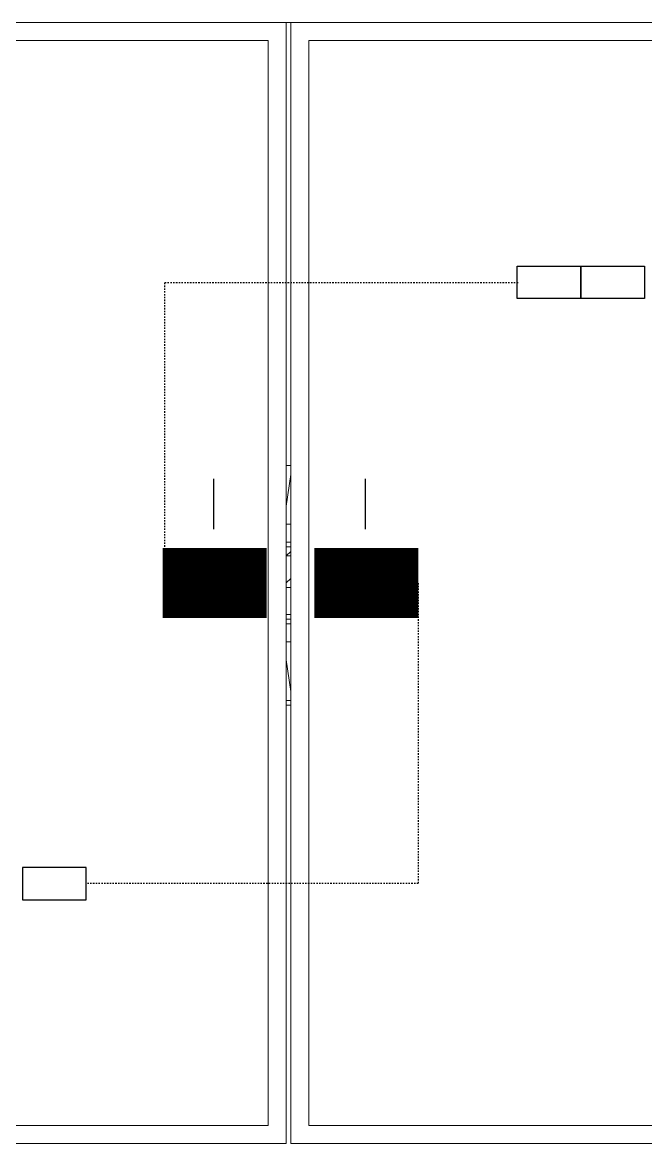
# Model space of a CAD drawing. Header units: feet. Extents: x -327 to 55127, y -2634 to 4121.
# Drawn here: x 4924.2 to 4968.8, y 3657.8 to 3738.1 of the extents above; entities that cross this region are included whole.
import ezdxf

# ---------------------------------------------------------------- set-up
doc = ezdxf.new("R2010")
doc.units = ezdxf.units.FT
doc.header["$MEASUREMENT"] = 0
doc.linetypes.add('HIDDEN', pattern=[0.375, 0.25, -0.125])
for name, color, linetype in [('E-HARN-COMP', 8, 'Continuous'), ('E-TRNK-CABL-NEG', 6, 'HIDDEN'), ('Polarity-Text', 7, 'Continuous')]:
    doc.layers.add(name, color=color, linetype=linetype)

# ---------------------------------------------------------------- blocks, each defined once
blk = doc.blocks.new('A$C47dfd34d')
at = {"lineweight": 5}
for points in [[(4.0715, 0.41332), (2.21824, 0.41332)], [(3.65985, 0.24666), (3.65985, 0.24332)], [(3.66152, 0.24666), (3.65985, 0.23499)], [(3.65985, 0.22832), (3.66152, 0.22832)], [(3.66152, 0.22166), (3.65985, 0.22166)], [(3.65985, 0.21999), (3.66152, 0.21999)], [(3.66152, 0.21666), (3.65985, 0.21666), (3.66152, 0.21832)], [(3.65985, 0.20666), (3.66152, 0.20832)], [(3.66152, 0.20499), (3.65985, 0.20499)], [(3.65985, 0.19499), (3.66152, 0.19499)], [(3.66152, 0.19333), (3.65985, 0.19333)], [(3.65985, 0.19166), (3.66152, 0.19166)], [(3.66152, 0.18499), (3.65985, 0.18499)], [(3.65985, 0.17833), (3.66152, 0.16666)], [(3.65985, 0.16999), (3.65985, 0.16666)], [(3.65985, 0.16666), (3.65985, 0.16666)], [(3.65985, 0.16333), (3.66152, 0.16333)], [(3.65985, 0.16166), (3.66152, 0.16166)]]:
    blk.add_lwpolyline(points, dxfattribs=at)
for points in [[(3.45486, 0.41332), (3.45486, 0), (3.65985, 0), (3.65985, 0.41332)], [(3.86651, 0.41332), (3.66152, 0.41332), (3.66152, 0), (3.86651, 0)], [(3.65318, 0.40665), (3.65318, 0.00667), (3.46153, 0.00667), (3.46153, 0.40665)], [(3.66818, 0.00667), (3.85818, 0.00667), (3.85818, 0.40665), (3.66818, 0.40665)], [(3.66152, 0.24999), (3.65985, 0.24999)]]:
    blk.add_lwpolyline(points, close=True, dxfattribs=at)

msp = doc.modelspace()

# ---------------------------------------------------------------- linework, layer by layer
at = {"layer": 'E-HARN-COMP'}
for points in [[(4964.204, 3720.634), (4964.204, 3718.309), (4959.64, 3718.309), (4959.64, 3720.634)], [(4968.768, 3720.634), (4968.768, 3718.309), (4964.204, 3718.309), (4964.204, 3720.634)], [(4928.772, 3675.238), (4928.772, 3677.563), (4924.208, 3677.563), (4924.208, 3675.238)]]:
    msp.add_lwpolyline(points, close=True, dxfattribs=at)
at = {"layer": 'E-HARN-COMP', "const_width": 5}
for points in [[(4934.252, 3697.936), (4941.706, 3697.936)], [(4952.562, 3697.936), (4945.107, 3697.936)]]:
    msp.add_lwpolyline(points, dxfattribs=at)
at = {"layer": 'E-TRNK-CABL-NEG', "ltscale": 0.1}
for points in [[(4934.407, 3697.936), (4934.407, 3719.471), (4959.795, 3719.471)], [(4952.562, 3697.936), (4952.562, 3676.401), (4928.772, 3676.401)]]:
    msp.add_lwpolyline(points, dxfattribs=at)
at = {"layer": 'Polarity-Text'}
for p, q in [((4937.902, 3705.401), (4937.902, 3701.781)), ((4948.757, 3705.401), (4948.757, 3701.781))]:
    msp.add_line(p, q, dxfattribs=at)

# ---------------------------------------------------------------- block references
at = {"xscale": 194.318304, "yscale": 194.318304, "zscale": 194.318304}
msp.add_blockref('A$C47dfd34d', (4231.926, 3657.779), dxfattribs=at)

doc.saveas('drawing.dxf')
